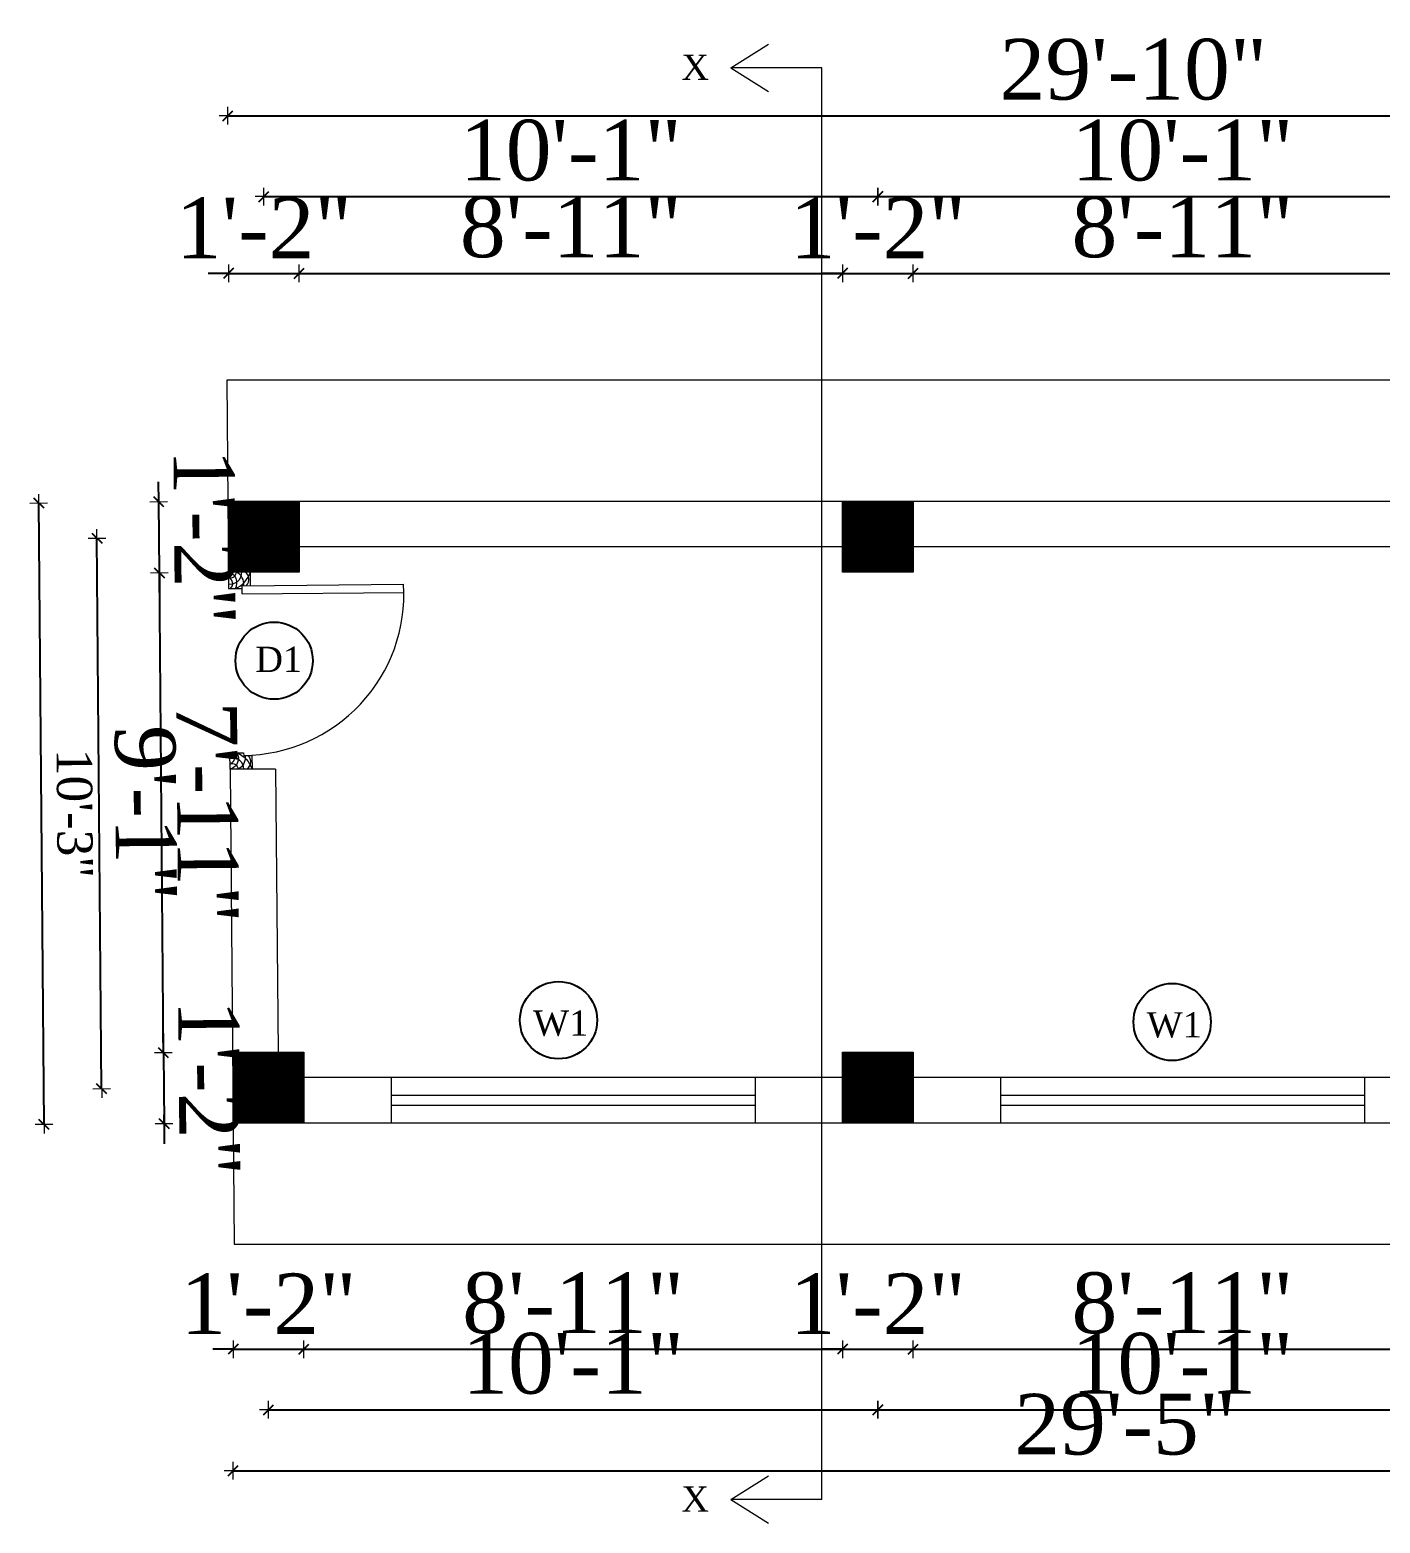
# Model space of a CAD drawing. Header units: inches. Extents: x 4069 to 291496, y -47643 to 12535.
# Drawn here: x 21975.8 to 22242.8, y 598 to 893.5 of the extents above; entities that cross this region are included whole.
import ezdxf

# ---------------------------------------------------------------- set-up
doc = ezdxf.new("R2010")
doc.units = ezdxf.units.IN
doc.header["$LTSCALE"] = 5
doc.header["$MEASUREMENT"] = 0
for name, color, linetype, lineweight in [('A-WALL', 7, 'Continuous', 9), ('Dimension', 7, 'Continuous', 18), ('DOOR', 62, 'Continuous', 0)]:
    doc.layers.add(name, color=color, linetype=linetype, lineweight=lineweight)
doc.layers.add('dim line', color=7, linetype='Continuous', lineweight=15, true_color=0xfab2b2)
doc.layers.add('TEXT', color=6, linetype='Continuous')
doc.layers.add('WALL', color=7, linetype='Continuous')
doc.styles.add('ordinary', font='times.ttf')
doc.dimstyles.new('Copy of 96', dxfattribs={"dimtxt": 7, "dimasz": 4, "dimexe": 0.5, "dimexo": 0.5, "dimgap": 3, "dimtad": 1, "dimdec": 1, "dimzin": 11, "dimdsep": 46, "dimlunit": 4, "dimtxsty": 'ordinary', "dimblk": 'OBLIQUE', "dimcen": 0.09, "dimse1": 1, "dimse2": 1, "dimclrt": 6, "dimazin": 0, "dimtfac": 1, "dimtdec": 1, "dimtix": 1, "dimtmove": 2, "dimatfit": 3, "dimldrblk": 'leader', "dimfxl": 0.5, "dimfxlon": 1, "dimtolj": 1, "dimtzin": 0, "dimarcsym": 0})
pattern_1 = [(45, (-4104.43878, 4464.78036), (-0.08838834765, 0.08838834765), [])]

# ---------------------------------------------------------------- blocks, each defined once
blk = doc.blocks.new('A$C27B36B59')
at = {"layer": 'DOOR'}
for p, q in [((0, 4), (0, 0)), ((2.5, 4), (0, 4)), ((2.5, 2.5), (2.5, 4)), ((0, 0), (3, 0)), ((3, 2.5), (2.5, 2.5)), ((3, 0), (3, 2.5))]:
    blk.add_line(p, q, dxfattribs=at)
for centre, radius, start, end in [((-1.4, -0.54), 4.75, 22.1411, 72.838), ((1.34, 2.09), 1.64, 45.138, 144.8948), ((2.21, 0.3), 2.49, 83.3149, 152.658), ((0.13, 0.37), 2.05, 349.4875, 93.6805), ((1.96, -0.47), 2.01, 58.7447, 166.495), ((-0.06, 0.32), 1.13, 343.542, 86.947), ((2.08, -0.4), 1.17, 38.2816, 160.1519)]:
    blk.add_arc(centre, radius, start, end, dxfattribs=at)
blk = doc.blocks.new('D2')
at = {"layer": 'DOOR'}
for p, q in [((74473.95, 24047.59), (74473.95, 24018.09)), ((74473.95, 24047.59), (74475.45, 24047.59)), ((74475.45, 24047.59), (74475.45, 24018.13))]:
    blk.add_line(p, q, dxfattribs=at)
blk.add_arc((74473.95, 24047.59), 29.5, 180, 272.9146, dxfattribs=at)
at = {"layer": 'DOOR', "xscale": -1, "rotation": 180}
blk.add_blockref('A$C27B36B59', (74441.95, 24050.09), dxfattribs=at)
at = {"layer": 'DOOR', "rotation": 180}
blk.add_blockref('A$C27B36B59', (74477.95, 24050.09), dxfattribs=at)
blk = doc.blocks.new('oblique')
at = {"color": 0, "lineweight": -2}
blk.add_line((0.25, 0.25), (-0.25, -0.25), dxfattribs=at)
at = {"layer": 'dim line', "lineweight": 9}
for p, q in [((-0.4375, 0), (0.4375, 0)), ((0, 0.4375), (0, -0.4375))]:
    blk.add_line(p, q, dxfattribs=at)
blk = doc.blocks.new('*D217')
at = {"layer": 'A-WALL', "color": 0, "lineweight": -2, "ltscale": 50, "transparency": 16777216}
for p, q in [((22015.95, 632.4), (22011.95, 632.4)), ((22015.95, 632.4), (22029.95, 632.4)), ((22029.95, 632.4), (22033.95, 632.4))]:
    blk.add_line(p, q, dxfattribs=at)
at = {"layer": 'Defpoints', "color": 0, "ltscale": 50, "transparency": 16777216}
for p in [(22015.95, 677.18), (22029.95, 677.18), (22029.95, 632.4)]:
    blk.add_point(p, dxfattribs=at)
at = {"layer": 'A-WALL', "color": 0, "lineweight": -2, "ltscale": 50, "transparency": 16777216, "xscale": 4, "yscale": 4, "zscale": 4}
blk.add_blockref('oblique', (22015.95, 632.4), dxfattribs=at)
at = {"layer": 'A-WALL', "color": 0, "lineweight": -2, "ltscale": 50, "transparency": 16777216, "xscale": 4, "yscale": 4, "zscale": 4, "rotation": 180}
blk.add_blockref('oblique', (22029.95, 632.4), dxfattribs=at)
at = {"layer": 'A-WALL', "color": 6, "ltscale": 50, "transparency": 16777216, "insert": (22022.95, 641.4), "char_height": 12, "attachment_point": 5, "style": 'ordinary'}
blk.add_mtext('\\A1;1\'-2"', dxfattribs=at)
blk = doc.blocks.new('_OBLIQUE')
at = {"color": 0, "linetype": 'ByBlock'}
blk.add_line((-0.5, -0.5), (0.5, 0.5), dxfattribs=at)
blk = doc.blocks.new('leader')
at = {"layer": 'Dimension'}
for p, q in [((0, -4.328), (0, 4.328)), ((-4.424, 0), (4.424, 0))]:
    blk.add_line(p, q, dxfattribs=at)
blk = doc.blocks.new('*D218')
at = {"layer": 'A-WALL', "color": 0, "lineweight": -2, "ltscale": 5, "transparency": 16777216}
blk.add_line((22029.95, 632.4), (22136.45, 632.4), dxfattribs=at)
at = {"layer": 'Defpoints', "color": 0, "ltscale": 5, "transparency": 16777216}
for p in [(22029.95, 677.18), (22136.45, 677.18), (22136.45, 632.4)]:
    blk.add_point(p, dxfattribs=at)
at = {"layer": 'A-WALL', "color": 0, "lineweight": -2, "ltscale": 5, "transparency": 16777216, "xscale": 4, "yscale": 4, "zscale": 4, "rotation": 180}
blk.add_blockref('oblique', (22029.95, 632.4), dxfattribs=at)
at = {"layer": 'A-WALL', "color": 0, "lineweight": -2, "ltscale": 5, "transparency": 16777216, "xscale": 4, "yscale": 4, "zscale": 4}
blk.add_blockref('oblique', (22136.45, 632.4), dxfattribs=at)
at = {"layer": 'A-WALL', "color": 6, "ltscale": 5, "transparency": 16777216, "insert": (22083.2, 641.5), "char_height": 12, "attachment_point": 5, "style": 'ordinary'}
blk.add_mtext('\\A1;8\'-11"', dxfattribs=at)
blk = doc.blocks.new('*D219')
at = {"layer": 'A-WALL', "color": 0, "lineweight": -2, "ltscale": 5, "transparency": 16777216}
for p, q in [((22136.45, 632.4), (22132.45, 632.4)), ((22136.45, 632.4), (22150.45, 632.4)), ((22150.45, 632.4), (22154.45, 632.4))]:
    blk.add_line(p, q, dxfattribs=at)
at = {"layer": 'Defpoints', "color": 0, "ltscale": 5, "transparency": 16777216}
for p in [(22136.45, 677.18), (22150.45, 677.18), (22150.45, 632.4)]:
    blk.add_point(p, dxfattribs=at)
at = {"layer": 'A-WALL', "color": 0, "lineweight": -2, "ltscale": 5, "transparency": 16777216, "xscale": 4, "yscale": 4, "zscale": 4}
blk.add_blockref('oblique', (22136.45, 632.4), dxfattribs=at)
at = {"layer": 'A-WALL', "color": 0, "lineweight": -2, "ltscale": 5, "transparency": 16777216, "xscale": 4, "yscale": 4, "zscale": 4, "rotation": 180}
blk.add_blockref('oblique', (22150.45, 632.4), dxfattribs=at)
at = {"layer": 'A-WALL', "color": 6, "ltscale": 5, "transparency": 16777216, "insert": (22143.45, 641.4), "char_height": 12, "attachment_point": 5, "style": 'ordinary'}
blk.add_mtext('\\A1;1\'-2"', dxfattribs=at)
blk = doc.blocks.new('*D220')
at = {"layer": 'A-WALL', "color": 0, "lineweight": -2, "ltscale": 5, "transparency": 16777216}
blk.add_line((22150.45, 632.4), (22256.95, 632.4), dxfattribs=at)
at = {"layer": 'Defpoints', "color": 0, "ltscale": 5, "transparency": 16777216}
for p in [(22150.45, 677.18), (22256.95, 677.18), (22256.95, 632.4)]:
    blk.add_point(p, dxfattribs=at)
at = {"layer": 'A-WALL', "color": 0, "lineweight": -2, "ltscale": 5, "transparency": 16777216, "xscale": 4, "yscale": 4, "zscale": 4, "rotation": 180}
blk.add_blockref('oblique', (22150.45, 632.4), dxfattribs=at)
at = {"layer": 'A-WALL', "color": 0, "lineweight": -2, "ltscale": 5, "transparency": 16777216, "xscale": 4, "yscale": 4, "zscale": 4}
blk.add_blockref('oblique', (22256.95, 632.4), dxfattribs=at)
at = {"layer": 'A-WALL', "color": 6, "ltscale": 5, "transparency": 16777216, "insert": (22203.7, 641.5), "char_height": 12, "attachment_point": 5, "style": 'ordinary'}
blk.add_mtext('\\A1;8\'-11"', dxfattribs=at)
blk = doc.blocks.new('*D224')
at = {"layer": 'A-WALL', "color": 0, "lineweight": -2, "ltscale": 5, "transparency": 16777216}
blk.add_line((22022.95, 620.43), (22143.45, 620.43), dxfattribs=at)
at = {"layer": 'Defpoints', "color": 0, "ltscale": 5, "transparency": 16777216}
for p in [(22022.95, 684.18), (22143.45, 684.18), (22143.45, 620.43)]:
    blk.add_point(p, dxfattribs=at)
at = {"layer": 'A-WALL', "color": 0, "lineweight": -2, "ltscale": 5, "transparency": 16777216, "xscale": 4, "yscale": 4, "zscale": 4, "rotation": 180}
blk.add_blockref('oblique', (22022.95, 620.43), dxfattribs=at)
at = {"layer": 'A-WALL', "color": 0, "lineweight": -2, "ltscale": 5, "transparency": 16777216, "xscale": 4, "yscale": 4, "zscale": 4}
blk.add_blockref('oblique', (22143.45, 620.43), dxfattribs=at)
at = {"layer": 'A-WALL', "color": 6, "ltscale": 5, "transparency": 16777216, "insert": (22083.2, 629.53), "char_height": 12, "attachment_point": 5, "style": 'ordinary'}
blk.add_mtext('\\A1;10\'-1"', dxfattribs=at)
blk = doc.blocks.new('*D123')
at = {"layer": 'A-WALL', "color": 0, "lineweight": -2, "ltscale": 5, "transparency": 16777216}
blk.add_line((22143.45, 620.43), (22263.95, 620.43), dxfattribs=at)
at = {"layer": 'Defpoints', "color": 0, "ltscale": 5, "transparency": 16777216}
for p in [(22143.45, 684.18), (22263.95, 684.18), (22263.95, 620.43)]:
    blk.add_point(p, dxfattribs=at)
at = {"layer": 'A-WALL', "color": 0, "lineweight": -2, "ltscale": 5, "transparency": 16777216, "xscale": 4, "yscale": 4, "zscale": 4, "rotation": 180}
blk.add_blockref('oblique', (22143.45, 620.43), dxfattribs=at)
at = {"layer": 'A-WALL', "color": 0, "lineweight": -2, "ltscale": 5, "transparency": 16777216, "xscale": 4, "yscale": 4, "zscale": 4}
blk.add_blockref('oblique', (22263.95, 620.43), dxfattribs=at)
at = {"layer": 'A-WALL', "color": 6, "ltscale": 5, "transparency": 16777216, "insert": (22203.7, 629.53), "char_height": 12, "attachment_point": 5, "style": 'ordinary'}
blk.add_mtext('\\A1;10\'-1"', dxfattribs=at)
blk = doc.blocks.new('*D125')
at = {"layer": 'A-WALL', "color": 0, "lineweight": -2, "ltscale": 5, "transparency": 16777216}
blk.add_line((22015.95, 608.38), (22368.82, 608.38), dxfattribs=at)
at = {"layer": 'Defpoints', "color": 0, "ltscale": 5, "transparency": 16777216}
for p in [(22015.95, 677.18), (22368.82, 677.18), (22368.82, 608.38)]:
    blk.add_point(p, dxfattribs=at)
at = {"layer": 'A-WALL', "color": 0, "lineweight": -2, "ltscale": 5, "transparency": 16777216, "xscale": 4, "yscale": 4, "zscale": 4, "rotation": 180}
blk.add_blockref('oblique', (22015.95, 608.38), dxfattribs=at)
at = {"layer": 'A-WALL', "color": 0, "lineweight": -2, "ltscale": 5, "transparency": 16777216, "xscale": 4, "yscale": 4, "zscale": 4}
blk.add_blockref('oblique', (22368.82, 608.38), dxfattribs=at)
at = {"layer": 'A-WALL', "color": 6, "ltscale": 5, "transparency": 16777216, "insert": (22192.38, 617.5), "char_height": 12, "attachment_point": 5, "style": 'ordinary'}
blk.add_mtext('\\A1;29\'-5"', dxfattribs=at)
blk = doc.blocks.new('*D126')
at = {"layer": 'A-WALL', "color": 0, "lineweight": -2, "ltscale": 50, "transparency": 16777216}
blk.add_line((21978.55, 676.86), (21977.51, 799.85), dxfattribs=at)
at = {"layer": 'Defpoints', "color": 0, "ltscale": 50, "transparency": 16777216}
for p in [(21977.51, 799.85), (22014.91, 800.17), (22015.95, 677.18)]:
    blk.add_point(p, dxfattribs=at)
at = {"layer": 'A-WALL', "color": 0, "lineweight": -2, "ltscale": 50, "transparency": 16777216, "xscale": 4, "yscale": 4, "zscale": 4}
for p, rotation in [((21977.51, 799.85), 90.48576269129781), ((21978.55, 676.86), 270.4857626912978)]:
    blk.add_blockref('oblique', p, dxfattribs=dict(at, rotation=rotation))
at = {"layer": 'A-WALL', "color": 6, "ltscale": 50, "transparency": 16777216, "insert": (21984.59, 738.41), "char_height": 7, "attachment_point": 5, "rotation": 270.4858, "style": 'ordinary'}
blk.add_mtext('\\A1;10\'-3"', dxfattribs=at)
blk = doc.blocks.new('*D127')
at = {"layer": 'A-WALL', "color": 0, "lineweight": -2, "ltscale": 5, "transparency": 16777216}
blk.add_line((22002.17, 691.06), (22001.36, 786.05), dxfattribs=at)
at = {"layer": 'Defpoints', "color": 0, "ltscale": 5, "transparency": 16777216}
for p in [(22001.36, 786.05), (22015.03, 786.17), (22015.83, 691.18)]:
    blk.add_point(p, dxfattribs=at)
at = {"layer": 'A-WALL', "color": 0, "lineweight": -2, "ltscale": 5, "transparency": 16777216, "xscale": 4, "yscale": 4, "zscale": 4}
for p, rotation in [((22001.36, 786.05), 90.48576269118195), ((22002.17, 691.06), 270.4857626911819)]:
    blk.add_blockref('oblique', p, dxfattribs=dict(at, rotation=rotation))
at = {"layer": 'A-WALL', "color": 6, "ltscale": 5, "transparency": 16777216, "insert": (22010.89, 738.64), "char_height": 12, "attachment_point": 5, "rotation": 270.4858, "style": 'ordinary'}
blk.add_mtext('\\A1;7\'-11"', dxfattribs=at)
blk = doc.blocks.new('*D128')
at = {"layer": 'A-WALL', "color": 0, "lineweight": -2, "ltscale": 5, "transparency": 16777216}
blk.add_line((21989.95, 683.9), (21989.03, 792.89), dxfattribs=at)
at = {"layer": 'Defpoints', "color": 0, "ltscale": 5, "transparency": 16777216}
for p in [(21989.03, 792.89), (22022.03, 793.17), (22022.95, 684.18)]:
    blk.add_point(p, dxfattribs=at)
at = {"layer": 'A-WALL', "color": 0, "lineweight": -2, "ltscale": 5, "transparency": 16777216, "xscale": 4, "yscale": 4, "zscale": 4}
for p, rotation in [((21989.03, 792.89), 90.48576269118195), ((21989.95, 683.9), 270.4857626911819)]:
    blk.add_blockref('oblique', p, dxfattribs=dict(at, rotation=rotation))
at = {"layer": 'A-WALL', "color": 6, "ltscale": 5, "transparency": 16777216, "insert": (21998.61, 738.47), "char_height": 12, "attachment_point": 5, "rotation": 270.4858, "style": 'ordinary'}
blk.add_mtext('\\A1;9\'-1"', dxfattribs=at)
blk = doc.blocks.new('*D129')
at = {"layer": 'A-WALL', "color": 0, "lineweight": -2, "ltscale": 5, "transparency": 16777216}
for p, q in [((22001.25, 800.05), (22001.21, 804.05)), ((22001.36, 786.05), (22001.25, 800.05)), ((22001.36, 786.05), (22001.4, 782.05))]:
    blk.add_line(p, q, dxfattribs=at)
at = {"layer": 'Defpoints', "color": 0, "ltscale": 5, "transparency": 16777216}
for p in [(22001.25, 800.05), (22014.91, 800.17), (22015.03, 786.17)]:
    blk.add_point(p, dxfattribs=at)
at = {"layer": 'A-WALL', "color": 0, "lineweight": -2, "ltscale": 5, "transparency": 16777216, "xscale": 4, "yscale": 4, "zscale": 4}
for p, rotation in [((22001.25, 800.05), 270.4857626911819), ((22001.36, 786.05), 90.48576269118195)]:
    blk.add_blockref('oblique', p, dxfattribs=dict(at, rotation=rotation))
at = {"layer": 'A-WALL', "color": 6, "ltscale": 5, "transparency": 16777216, "insert": (22010.3, 793.13), "char_height": 12, "attachment_point": 5, "rotation": 270.4858, "style": 'ordinary'}
blk.add_mtext('\\A1;1\'-2"', dxfattribs=at)
blk = doc.blocks.new('*D130')
at = {"layer": 'A-WALL', "color": 0, "lineweight": -2, "ltscale": 5, "transparency": 16777216}
for p, q in [((22002.17, 691.06), (22002.14, 695.06)), ((22002.17, 691.06), (22002.29, 677.06)), ((22002.29, 677.06), (22002.32, 673.06))]:
    blk.add_line(p, q, dxfattribs=at)
at = {"layer": 'Defpoints', "color": 0, "ltscale": 5, "transparency": 16777216}
for p in [(22015.83, 691.18), (22002.29, 677.06), (22015.95, 677.18)]:
    blk.add_point(p, dxfattribs=at)
at = {"layer": 'A-WALL', "color": 0, "lineweight": -2, "ltscale": 5, "transparency": 16777216, "xscale": 4, "yscale": 4, "zscale": 4}
for p, rotation in [((22002.17, 691.06), 270.4857626911819), ((22002.29, 677.06), 90.48576269118195)]:
    blk.add_blockref('oblique', p, dxfattribs=dict(at, rotation=rotation))
at = {"layer": 'A-WALL', "color": 6, "ltscale": 5, "transparency": 16777216, "insert": (22011.23, 684.14), "char_height": 12, "attachment_point": 5, "rotation": 270.4858, "style": 'ordinary'}
blk.add_mtext('\\A1;1\'-2"', dxfattribs=at)
blk = doc.blocks.new('*D131')
at = {"layer": 'A-WALL', "color": 0, "lineweight": -2, "ltscale": 5, "transparency": 16777216}
for p, q in [((22015.03, 845.28), (22011.03, 845.28)), ((22015.03, 845.28), (22029.03, 845.28)), ((22029.03, 845.28), (22033.03, 845.28))]:
    blk.add_line(p, q, dxfattribs=at)
at = {"layer": 'Defpoints', "color": 0, "ltscale": 5, "transparency": 16777216}
for p in [(22029.03, 845.28), (22015.03, 800.17), (22029.03, 800.17)]:
    blk.add_point(p, dxfattribs=at)
at = {"layer": 'A-WALL', "color": 0, "lineweight": -2, "ltscale": 5, "transparency": 16777216, "xscale": 4, "yscale": 4, "zscale": 4}
blk.add_blockref('oblique', (22015.03, 845.28), dxfattribs=at)
at = {"layer": 'A-WALL', "color": 0, "lineweight": -2, "ltscale": 5, "transparency": 16777216, "xscale": 4, "yscale": 4, "zscale": 4, "rotation": 180}
blk.add_blockref('oblique', (22029.03, 845.28), dxfattribs=at)
at = {"layer": 'A-WALL', "color": 6, "ltscale": 5, "transparency": 16777216, "insert": (22022.03, 854.28), "char_height": 12, "attachment_point": 5, "style": 'ordinary'}
blk.add_mtext('\\A1;1\'-2"', dxfattribs=at)
blk = doc.blocks.new('*D132')
at = {"layer": 'A-WALL', "color": 0, "lineweight": -2, "ltscale": 5, "transparency": 16777216}
blk.add_line((22029.03, 845.28), (22136.45, 845.28), dxfattribs=at)
at = {"layer": 'Defpoints', "color": 0, "ltscale": 5, "transparency": 16777216}
for p in [(22136.45, 845.28), (22029.03, 800.17), (22136.45, 800.17)]:
    blk.add_point(p, dxfattribs=at)
at = {"layer": 'A-WALL', "color": 0, "lineweight": -2, "ltscale": 5, "transparency": 16777216, "xscale": 4, "yscale": 4, "zscale": 4, "rotation": 180}
blk.add_blockref('oblique', (22029.03, 845.28), dxfattribs=at)
at = {"layer": 'A-WALL', "color": 0, "lineweight": -2, "ltscale": 5, "transparency": 16777216, "xscale": 4, "yscale": 4, "zscale": 4}
blk.add_blockref('oblique', (22136.45, 845.28), dxfattribs=at)
at = {"layer": 'A-WALL', "color": 6, "ltscale": 5, "transparency": 16777216, "insert": (22082.74, 854.38), "char_height": 12, "attachment_point": 5, "style": 'ordinary'}
blk.add_mtext('\\A1;8\'-11"', dxfattribs=at)
blk = doc.blocks.new('*D133')
at = {"layer": 'A-WALL', "color": 0, "lineweight": -2, "ltscale": 5, "transparency": 16777216}
for p, q in [((22136.45, 845.28), (22132.45, 845.28)), ((22136.45, 845.28), (22150.45, 845.28)), ((22150.45, 845.28), (22154.45, 845.28))]:
    blk.add_line(p, q, dxfattribs=at)
at = {"layer": 'Defpoints', "color": 0, "ltscale": 5, "transparency": 16777216}
for p in [(22150.45, 845.28), (22136.45, 800.17), (22150.45, 800.17)]:
    blk.add_point(p, dxfattribs=at)
at = {"layer": 'A-WALL', "color": 0, "lineweight": -2, "ltscale": 5, "transparency": 16777216, "xscale": 4, "yscale": 4, "zscale": 4}
blk.add_blockref('oblique', (22136.45, 845.28), dxfattribs=at)
at = {"layer": 'A-WALL', "color": 0, "lineweight": -2, "ltscale": 5, "transparency": 16777216, "xscale": 4, "yscale": 4, "zscale": 4, "rotation": 180}
blk.add_blockref('oblique', (22150.45, 845.28), dxfattribs=at)
at = {"layer": 'A-WALL', "color": 6, "ltscale": 5, "transparency": 16777216, "insert": (22143.45, 854.28), "char_height": 12, "attachment_point": 5, "style": 'ordinary'}
blk.add_mtext('\\A1;1\'-2"', dxfattribs=at)
blk = doc.blocks.new('*D134')
at = {"layer": 'A-WALL', "color": 0, "lineweight": -2, "ltscale": 5, "transparency": 16777216}
blk.add_line((22150.45, 845.28), (22256.95, 845.28), dxfattribs=at)
at = {"layer": 'Defpoints', "color": 0, "ltscale": 5, "transparency": 16777216}
for p in [(22256.95, 845.28), (22150.45, 800.17), (22256.95, 800.17)]:
    blk.add_point(p, dxfattribs=at)
at = {"layer": 'A-WALL', "color": 0, "lineweight": -2, "ltscale": 5, "transparency": 16777216, "xscale": 4, "yscale": 4, "zscale": 4, "rotation": 180}
blk.add_blockref('oblique', (22150.45, 845.28), dxfattribs=at)
at = {"layer": 'A-WALL', "color": 0, "lineweight": -2, "ltscale": 5, "transparency": 16777216, "xscale": 4, "yscale": 4, "zscale": 4}
blk.add_blockref('oblique', (22256.95, 845.28), dxfattribs=at)
at = {"layer": 'A-WALL', "color": 6, "ltscale": 5, "transparency": 16777216, "insert": (22203.7, 854.38), "char_height": 12, "attachment_point": 5, "style": 'ordinary'}
blk.add_mtext('\\A1;8\'-11"', dxfattribs=at)
blk = doc.blocks.new('*D140')
at = {"layer": 'A-WALL', "color": 0, "lineweight": -2, "ltscale": 5, "transparency": 16777216}
blk.add_line((22022.03, 860.46), (22143.45, 860.46), dxfattribs=at)
at = {"layer": 'Defpoints', "color": 0, "ltscale": 5, "transparency": 16777216}
for p in [(22143.45, 860.46), (22022.03, 793.17), (22143.45, 793.17)]:
    blk.add_point(p, dxfattribs=at)
at = {"layer": 'A-WALL', "color": 0, "lineweight": -2, "ltscale": 5, "transparency": 16777216, "xscale": 4, "yscale": 4, "zscale": 4, "rotation": 180}
blk.add_blockref('oblique', (22022.03, 860.46), dxfattribs=at)
at = {"layer": 'A-WALL', "color": 0, "lineweight": -2, "ltscale": 5, "transparency": 16777216, "xscale": 4, "yscale": 4, "zscale": 4}
blk.add_blockref('oblique', (22143.45, 860.46), dxfattribs=at)
at = {"layer": 'A-WALL', "color": 6, "ltscale": 5, "transparency": 16777216, "insert": (22082.74, 869.56), "char_height": 12, "attachment_point": 5, "style": 'ordinary'}
blk.add_mtext('\\A1;10\'-1"', dxfattribs=at)
blk = doc.blocks.new('*D141')
at = {"layer": 'A-WALL', "color": 0, "lineweight": -2, "ltscale": 5, "transparency": 16777216}
blk.add_line((22143.45, 860.46), (22263.95, 860.46), dxfattribs=at)
at = {"layer": 'Defpoints', "color": 0, "ltscale": 5, "transparency": 16777216}
for p in [(22263.95, 860.46), (22143.45, 793.17), (22263.95, 793.17)]:
    blk.add_point(p, dxfattribs=at)
at = {"layer": 'A-WALL', "color": 0, "lineweight": -2, "ltscale": 5, "transparency": 16777216, "xscale": 4, "yscale": 4, "zscale": 4, "rotation": 180}
blk.add_blockref('oblique', (22143.45, 860.46), dxfattribs=at)
at = {"layer": 'A-WALL', "color": 0, "lineweight": -2, "ltscale": 5, "transparency": 16777216, "xscale": 4, "yscale": 4, "zscale": 4}
blk.add_blockref('oblique', (22263.95, 860.46), dxfattribs=at)
at = {"layer": 'A-WALL', "color": 6, "ltscale": 5, "transparency": 16777216, "insert": (22203.7, 869.56), "char_height": 12, "attachment_point": 5, "style": 'ordinary'}
blk.add_mtext('\\A1;10\'-1"', dxfattribs=at)
blk = doc.blocks.new('*D143')
at = {"layer": 'A-WALL', "color": 0, "lineweight": -2, "ltscale": 5, "transparency": 16777216}
blk.add_line((22014.91, 876.46), (22373.07, 876.46), dxfattribs=at)
at = {"layer": 'Defpoints', "color": 0, "ltscale": 5, "transparency": 16777216}
for p in [(22373.07, 876.46), (22014.91, 800.17), (22373.07, 800.17)]:
    blk.add_point(p, dxfattribs=at)
at = {"layer": 'A-WALL', "color": 0, "lineweight": -2, "ltscale": 5, "transparency": 16777216, "xscale": 4, "yscale": 4, "zscale": 4, "rotation": 180}
blk.add_blockref('oblique', (22014.91, 876.46), dxfattribs=at)
at = {"layer": 'A-WALL', "color": 0, "lineweight": -2, "ltscale": 5, "transparency": 16777216, "xscale": 4, "yscale": 4, "zscale": 4}
blk.add_blockref('oblique', (22373.07, 876.46), dxfattribs=at)
at = {"layer": 'A-WALL', "color": 6, "ltscale": 5, "transparency": 16777216, "insert": (22193.99, 885.58), "char_height": 12, "attachment_point": 5, "style": 'ordinary'}
blk.add_mtext('\\A1;29\'-10"', dxfattribs=at)

msp = doc.modelspace()

# ---------------------------------------------------------------- hatches: boundary and pattern name
at = {"layer": 'A-WALL', "ltscale": 5}
h = msp.add_hatch(dxfattribs=at)
h.set_pattern_fill('ANSI31', color=256)
h.set_pattern_definition(pattern_1)
h.paths.add_polyline_path([(22029.02604, 786.16908), (22029.02604, 800.16908), (22015.02604, 800.16908), (22015.02604, 786.16908)])
h = msp.add_hatch(dxfattribs=at)
h.set_pattern_fill('ANSI31', color=256)
h.set_pattern_definition(pattern_1)
h.paths.add_polyline_path([(22150.4501, 786.16908), (22150.4501, 800.16908), (22136.4501, 800.16908), (22136.4501, 786.16908)])
h = msp.add_hatch(dxfattribs=at)
h.set_pattern_fill('ANSI31', color=256)
h.set_pattern_definition(pattern_1)
h.paths.add_polyline_path([(22029.9501, 677.17881), (22029.9501, 691.17881), (22015.9501, 691.17881), (22015.9501, 677.17881)])
h = msp.add_hatch(dxfattribs=at)
h.set_pattern_fill('ANSI31', color=256)
h.set_pattern_definition(pattern_1)
h.paths.add_polyline_path([(22150.4501, 677.17881), (22150.4501, 691.17881), (22136.4501, 691.17881), (22136.4501, 677.17881)])

# ---------------------------------------------------------------- linework, layer by layer
for p, q in [((22114.39486, 885.9648), (22121.82402, 890.64401)), ((22132.39486, 885.9648), (22114.39486, 885.9648)), ((22114.39486, 885.9648), (22121.82402, 881.28559)), ((22132.39486, 602.6806), (22132.39486, 885.9648)), ((22014.70386, 824.16908), (22014.90734, 800.16908)), ((22331.53992, 824.16908), (22014.70386, 824.16908)), ((22373.07091, 800.16908), (22014.90734, 800.16908)), ((22014.90734, 800.16908), (22015.02604, 786.16908)), ((22136.4501, 791.16908), (22029.02604, 791.16908)), ((22256.9501, 791.16908), (22150.4501, 791.16908)), ((22015.35669, 747.17049), (22016.15358, 653.17881)), ((22024.35701, 747.17049), (22015.35669, 747.17049)), ((22024.35701, 747.17049), (22024.83173, 691.17881)), ((22136.4501, 686.17881), (22029.9501, 686.17881)), ((22047.2001, 686.17881), (22047.2001, 677.17881)), ((22119.2001, 686.17881), (22119.2001, 677.17881)), ((22256.9501, 686.17881), (22150.4501, 686.17881)), ((22167.7001, 686.17881), (22167.7001, 677.17881)), ((22239.7001, 686.17881), (22239.7001, 677.17881)), ((22047.2001, 682.67881), (22119.2001, 682.67881)), ((22167.7001, 682.67881), (22239.7001, 682.67881)), ((22047.2001, 680.67881), (22119.2001, 680.67881)), ((22167.7001, 680.67881), (22239.7001, 680.67881)), ((22015.9501, 677.17881), (22368.81605, 677.17881)), ((22016.15358, 653.17881), (22358.83205, 653.17881)), ((22114.39486, 602.6806), (22121.82402, 607.35981)), ((22132.39486, 602.6806), (22114.39486, 602.6806)), ((22114.39486, 602.6806), (22121.82402, 598.00139))]:
    msp.add_line(p, q, dxfattribs=at)
at = {"layer": 'A-WALL', "ltscale": 5, "elevation": -58.16904}
for points in [[(22015.02604, 800.16908), (22029.02604, 800.16908), (22029.02604, 786.16908), (22015.02604, 786.16908)], [(22136.4501, 800.16908), (22150.4501, 800.16908), (22150.4501, 786.16908), (22136.4501, 786.16908)], [(22015.9501, 691.17881), (22029.9501, 691.17881), (22029.9501, 677.17881), (22015.9501, 677.17881)], [(22136.4501, 691.17881), (22150.4501, 691.17881), (22150.4501, 677.17881), (22136.4501, 677.17881)]]:
    msp.add_lwpolyline(points, close=True, dxfattribs=at)
at = {"layer": 'TEXT'}
for centre in [(22024.05872, 768.64186, -58.16904), (22080.31059, 697.51025, -58.16904), (22201.6577, 697.15791, -58.16904)]:
    msp.add_circle(centre, 7.64038, dxfattribs=at)

# ---------------------------------------------------------------- block references
at = {"layer": 'WALL', "color": 2, "linetype": 'ByBlock', "xscale": 1.083333333326322, "yscale": 1.083333333326322, "zscale": 1.083333333326322, "rotation": 90.48576269148516}
msp.add_blockref('D2', (48752.3989, -79674.48882, -58.16904), dxfattribs=at)

# ---------------------------------------------------------------- texts
at = {"layer": 'TEXT', "style": 'ordinary'}
for s, p in [('X', (22104.61316, 883.54994, -58.16904)), ('D1', (22020.35127, 766.4091, -58.16904)), ('X', (22104.61316, 600.26574, -58.16904))]:
    msp.add_text(s, height=5, dxfattribs=at).set_placement(p)
for p in [(22075.2776, 694.44614, -58.16904), (22196.6247, 694.09379, -58.16904)]:
    msp.add_text('W1', height=5, rotation=0.0003881, dxfattribs=at).set_placement(p)

# ---------------------------------------------------------------- dimensions: what is measured, and where the dimension line sits
at = {"layer": 'A-WALL', "ltscale": 5}
for base, p1, p2, picture, middle in [((22373.07091, 876.45669, -58.16904), (22014.90734, 800.16908, -58.16904), (22373.07091, 800.16908, -58.16904), '*D143', (22193.98913, 885.57781, -58.16904)), ((22143.4501, 860.45573, -58.16904), (22022.02604, 793.16908, -58.16904), (22143.4501, 793.16908, -58.16904), '*D140', (22082.73807, 869.55955, -58.16904)), ((22263.9501006573, 860.4557297112, -58.169039764), (22143.4501006573, 793.1690846504, -58.169039764), (22263.9501006573, 793.1690846504, -58.169039764), '*D141', (22203.7001006573, 869.5595509081, -58.169039764)), ((22029.02604, 845.27947, -58.16904), (22015.02604, 800.16908, -58.16904), (22029.02604, 800.16908, -58.16904), '*D131', (22022.02604, 854.27947, -58.16904)), ((22136.4501, 845.27947, -58.16904), (22029.02604, 800.16908, -58.16904), (22136.4501, 800.16908, -58.16904), '*D132', (22082.73807, 854.38329, -58.16904)), ((22150.4501, 845.27947, -58.16904), (22136.4501, 800.16908, -58.16904), (22150.4501, 800.16908, -58.16904), '*D133', (22143.4501, 854.27947, -58.16904)), ((22256.9501006573, 845.2794653093, -58.169039764), (22150.4501006573, 800.1690846504, -58.169039764), (22256.9501006573, 800.1690846504, -58.169039764), '*D134', (22203.7001006573, 854.3832865061, -58.169039764)), ((22143.4501006573, 620.426721207, -58.169039764), (22022.9501006573, 684.178814525, -58.169039764), (22143.4501006573, 684.178814525, -58.169039764), '*D224', (22083.2001006573, 629.5305424039, -58.169039764)), ((22263.9501006573, 620.426721207, -58.169039764), (22143.4501006573, 684.178814525, -58.169039764), (22263.9501006573, 684.178814525, -58.169039764), '*D123', (22203.7001006573, 629.5305424039, -58.169039764)), ((22368.81605, 608.37559, -58.16904), (22015.9501, 677.17881, -58.16904), (22368.81605, 677.17881, -58.16904), '*D125', (22192.38308, 617.49672, -58.16904)), ((22136.4501006573, 632.3993939212, -58.169039764), (22029.9501006573, 677.178814525, -58.169039764), (22136.4501006573, 677.178814525, -58.169039764), '*D218', (22083.2001006573, 641.503215118, -58.169039764)), ((22150.4501, 632.39939, -58.16904), (22136.4501, 677.17881, -58.16904), (22150.4501, 677.17881, -58.16904), '*D219', (22143.4501, 641.39939, -58.16904)), ((22256.9501006573, 632.3993939212, -58.169039764), (22150.4501006573, 677.178814525, -58.169039764), (22256.9501006573, 677.178814525, -58.169039764), '*D220', (22203.7001006573, 641.503215118, -58.169039764))]:
    dim = msp.add_linear_dim(base=base, p1=p1, p2=p2, dimstyle='Copy of 96', override={"dimtxt": 12, "dimdec": 0, "dimblk": 'oblique', "dimtdec": 0, "dimarcsym": 1}, dxfattribs=at)
    dim.commit()
    dim.dimension.update_dxf_attribs({"geometry": picture, "text_midpoint": middle})
for base, p1, p2, picture, middle in [((22001.24559, 800.05326, -58.16904), (22015.02604, 786.16908, -58.16904), (22014.90734, 800.16908, -58.16904), '*D129', (22010.30461, 793.12956, -58.16904)), ((21989.0298, 792.88933, -58.16904), (22022.9501, 684.17881, -58.16904), (22022.02604, 793.16908, -58.16904), '*D128', (21998.61263, 738.47152, -58.16904)), ((22001.36428, 786.05326, -58.16904), (22015.8314, 691.17881, -58.16904), (22015.02604, 786.16908, -58.16904), '*D127', (22010.88776, 738.63545, -58.16904)), ((22002.28834, 677.06299, -58.16904), (22015.8314, 691.17881, -58.16904), (22015.9501, 677.17881, -58.16904), '*D130', (22011.22867, 684.13929, -58.16904))]:
    dim = msp.add_linear_dim(base=base, p1=p1, p2=p2, angle=270.4857627, dimstyle='Copy of 96', override={"dimtxt": 12, "dimdec": 0, "dimblk": 'oblique', "dimtdec": 0, "dimarcsym": 1}, dxfattribs=at)
    dim.commit()
    dim.dimension.update_dxf_attribs({"geometry": picture, "text_midpoint": middle})
at = {"layer": 'A-WALL', "ltscale": 50}
dim = msp.add_aligned_dim(p1=(22015.9501, 677.17881, -58.16904), p2=(22014.90734, 800.16908, -58.16904), distance=37.40193, dimstyle='Copy of 96', override={"dimdec": 0, "dimblk": 'oblique', "dimtdec": 0, "dimarcsym": 1}, dxfattribs=at)
dim.commit()
dim.dimension.update_dxf_attribs({"geometry": '*D126', "text_midpoint": (21984.58846, 738.41247, -58.16904)})
dim = msp.add_linear_dim(base=(22029.9501, 632.39939, -58.16904), p1=(22015.9501, 677.17881, -58.16904), p2=(22029.9501, 677.17881, -58.16904), dimstyle='Copy of 96', override={"dimtxt": 12, "dimdec": 0, "dimblk": 'oblique', "dimtdec": 0, "dimarcsym": 1}, dxfattribs=at)
dim.commit()
dim.dimension.update_dxf_attribs({"geometry": '*D217', "text_midpoint": (22022.9501, 641.39939, -58.16904)})

doc.saveas('drawing.dxf')
